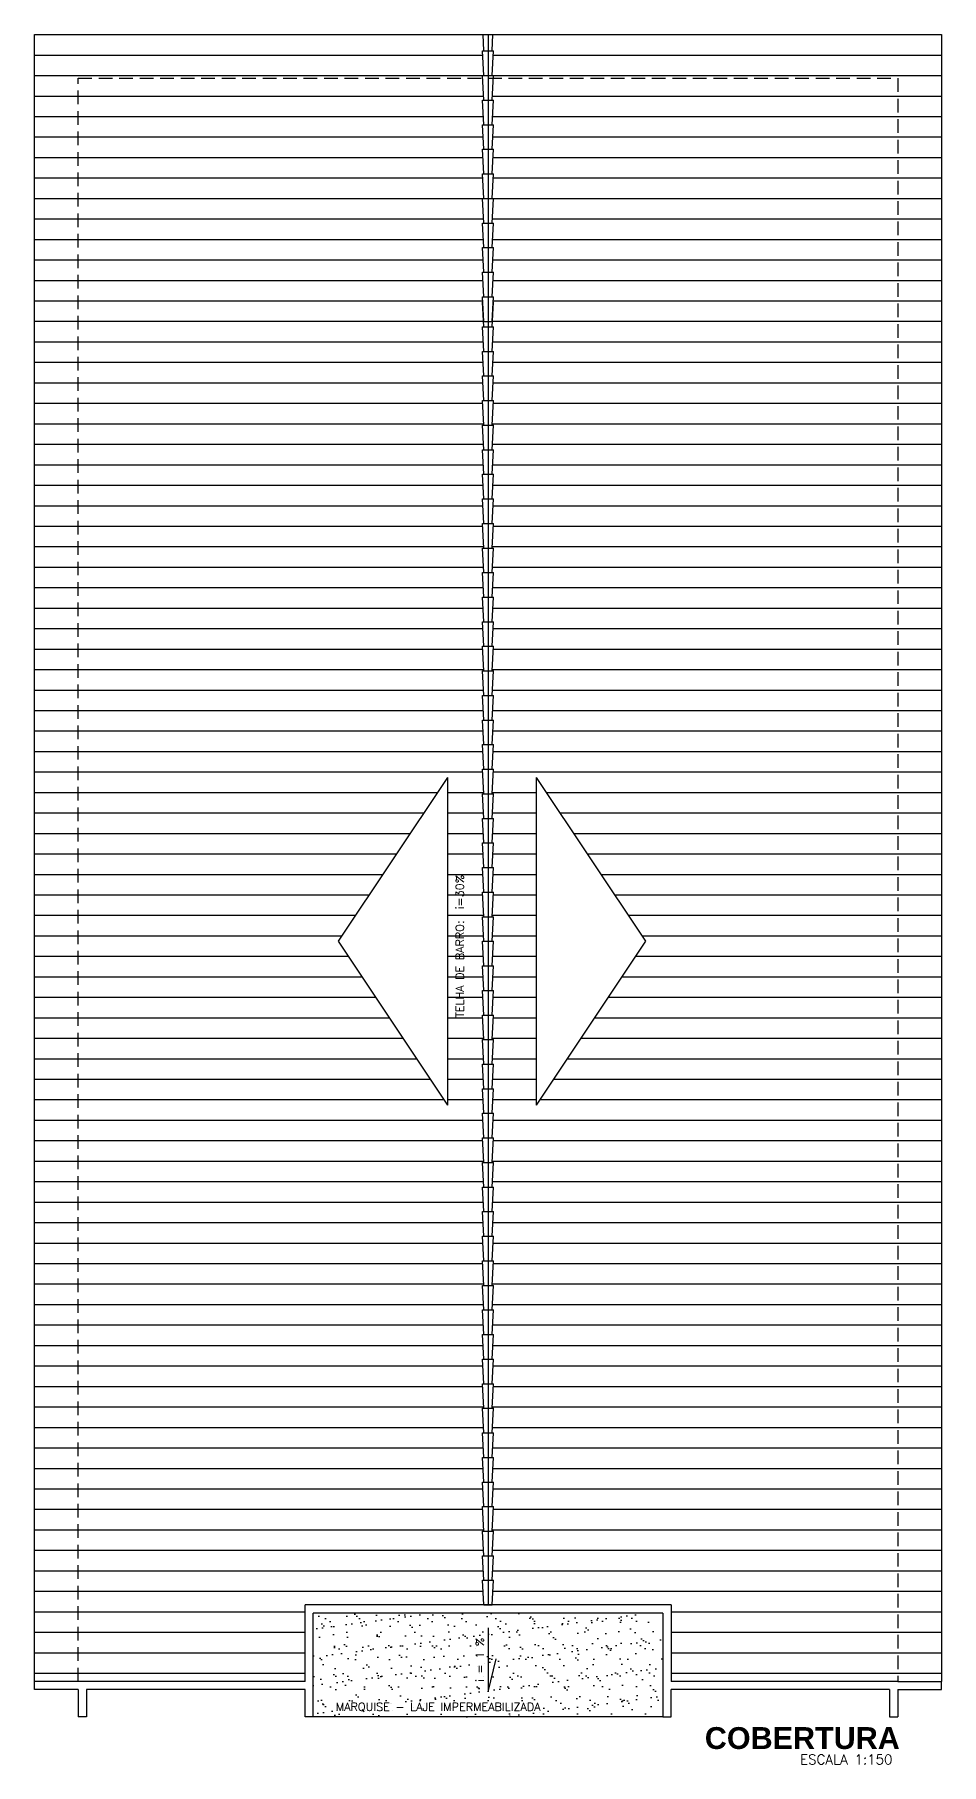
# Model space of a CAD drawing. Extents: x -206 to -86, y 71 to 127.
# Drawn here: x -206.1 to -189.5, y 71.45 to 103.12 of the extents above; entities that cross this region are included whole.
import ezdxf
from ezdxf.enums import TextEntityAlignment as Align

# ---------------------------------------------------------------- set-up
doc = ezdxf.new("R2010")
doc.units = 0
doc.header["$MEASUREMENT"] = 0
doc.linetypes.add('HIDDEN', pattern=[0.375, 0.25, -0.125])
for name, color, linetype in [('ALVENARIA', 7, 'CONTINUOUS'), ('ALVENARIA1', 44, 'CONTINUOUS'), ('COBERTURA', 6, 'CONTINUOUS'), ('COTA', 1, 'CONTINUOUS'), ('HATCH', 30, 'CONTINUOUS'), ('TEXTO2', 40, 'CONTINUOUS'), ('TEXTO5', 5, 'CONTINUOUS')]:
    doc.layers.add(name, color=color, linetype=linetype)
doc.styles.add('SANSSERIFBOLD', font='sasb____.pfb')
doc.styles.add('SIMPLEX', font='SIMPLEX.SHX')

# ---------------------------------------------------------------- blocks, each defined once
blk = doc.blocks.new('CUM')
at = {"layer": 'COBERTURA'}
for p, q in [((-74.9, 131.3), (-29.9, 133.8)), ((-74.9, 131.3), (-74.9, 116.3)), ((-29.9, 133.8), (-29.9, 113.8)), ((-29.9, 131.3), (15.1, 133.8)), ((-29.9, 131.3), (-29.9, 116.3)), ((15.1, 133.8), (15.1, 113.8)), ((15.1, 131.3), (60.1, 133.8)), ((15.1, 131.3), (15.1, 116.3)), ((60.1, 133.8), (60.1, 113.8)), ((60.1, 131.3), (105.1, 133.8)), ((60.1, 131.3), (60.1, 116.3)), ((105.1, 133.8), (105.1, 113.8)), ((105.1, 131.3), (150.1, 133.8)), ((105.1, 131.3), (105.1, 116.3)), ((150.1, 133.8), (150.1, 113.8)), ((-29.9, 123.8), (-74.9, 123.8)), ((-74.9, 116.3), (-29.9, 113.8)), ((15.1, 123.8), (-29.9, 123.8)), ((-29.9, 116.3), (15.1, 113.8)), ((60.1, 123.8), (15.1, 123.8)), ((15.1, 116.3), (60.1, 113.8)), ((105.1, 123.8), (60.1, 123.8)), ((60.1, 116.3), (105.1, 113.8)), ((150.1, 123.8), (105.1, 123.8)), ((105.1, 116.3), (150.1, 113.8))]:
    blk.add_line(p, q, dxfattribs=at)

msp = doc.modelspace()

# ---------------------------------------------------------------- hatches: boundary and pattern name
at = {"layer": 'COTA'}
h = msp.add_hatch(dxfattribs=at)
h.set_pattern_fill('LINE', color=256, scale=3, style=0)
h.paths.add_polyline_path([(-190.301, 102.325), (-197.704, 102.325), (-197.726, 101.925), (-197.701, 101.925), (-197.726, 101.475), (-197.701, 101.475), (-197.726, 101.025), (-197.701, 101.025), (-197.726, 100.575), (-197.701, 100.575), (-197.726, 100.125), (-197.701, 100.125), (-197.726, 99.675), (-197.701, 99.675), (-197.726, 99.225), (-197.701, 99.225), (-197.726, 98.775), (-197.701, 98.775), (-197.726, 98.325), (-197.701, 98.325), (-197.707, 98.225), (-197.701, 98.225), (-197.726, 97.775), (-197.701, 97.775), (-197.726, 97.325), (-197.701, 97.325), (-197.726, 96.875), (-197.701, 96.875), (-197.726, 96.425), (-197.701, 96.425), (-197.726, 95.975), (-197.701, 95.975), (-197.726, 95.525), (-197.701, 95.525), (-197.726, 95.075), (-197.701, 95.075), (-197.726, 94.625), (-197.701, 94.625), (-197.726, 94.175), (-197.701, 94.175), (-197.726, 93.725), (-197.701, 93.725), (-197.726, 93.275), (-197.701, 93.275), (-197.726, 92.825), (-197.701, 92.825), (-197.726, 92.375), (-197.701, 92.375), (-197.726, 91.925), (-197.701, 91.925), (-197.726, 91.475), (-197.701, 91.475), (-197.726, 91.025), (-197.701, 91.025), (-197.726, 90.575), (-197.701, 90.575), (-197.726, 90.125), (-197.701, 90.125), (-197.726, 89.675), (-197.701, 89.675), (-197.726, 89.225), (-197.701, 89.225), (-197.726, 88.775), (-197.701, 88.775), (-197.726, 88.325), (-197.701, 88.325), (-197.726, 87.875), (-197.701, 87.875), (-197.726, 87.425), (-197.701, 87.425), (-197.726, 86.975), (-197.701, 86.975), (-197.726, 86.525), (-197.701, 86.525), (-197.726, 86.075), (-197.701, 86.075), (-197.726, 85.625), (-197.701, 85.625), (-197.726, 85.175), (-197.701, 85.175), (-197.726, 84.725), (-197.701, 84.725), (-197.726, 84.275), (-197.701, 84.275), (-197.726, 83.825), (-197.701, 83.825), (-197.726, 83.375), (-197.701, 83.375), (-197.726, 82.925), (-197.701, 82.925), (-197.726, 82.475), (-197.701, 82.475), (-197.726, 82.025), (-197.701, 82.025), (-197.726, 81.575), (-197.701, 81.575), (-197.726, 81.125), (-197.701, 81.125), (-197.726, 80.675), (-197.701, 80.675), (-197.726, 80.225), (-197.701, 80.225), (-197.726, 79.775), (-197.701, 79.775), (-197.726, 79.325), (-197.701, 79.325), (-197.726, 78.875), (-197.701, 78.875), (-197.726, 78.425), (-197.701, 78.425), (-197.726, 77.975), (-197.701, 77.975), (-197.726, 77.525), (-197.701, 77.525), (-197.726, 77.075), (-197.701, 77.075), (-197.726, 76.625), (-197.701, 76.625), (-197.726, 76.175), (-197.701, 76.175), (-197.726, 75.725), (-197.701, 75.725), (-197.726, 75.275), (-197.701, 75.275), (-197.726, 74.825), (-197.701, 74.825), (-197.726, 74.375), (-194.451, 74.375), (-194.451, 72.975), (-190.301, 72.975)])
h.paths.add_polyline_path([(-196.915, 89.525), (-194.915, 86.525), (-196.915, 83.525)], flags=17)
h.paths.add_polyline_path([(-197.901, 102.825), (-197.876, 102.825), (-197.893, 103.125), (-206.101, 103.125), (-206.101, 72.975), (-205.301, 72.975), (-205.301, 102.325), (-197.899, 102.325), (-197.901, 102.375), (-197.876, 102.375)])
h.paths.add_polyline_path([(-189.501, 103.125), (-197.71, 103.125), (-197.726, 102.825), (-197.701, 102.825), (-197.726, 102.375), (-197.701, 102.375), (-197.704, 102.325), (-190.301, 102.325), (-190.301, 72.975), (-189.501, 72.975)])
h = msp.add_hatch(dxfattribs=at)
h.set_pattern_fill('LINE', color=256, scale=3, style=0)
h.paths.add_polyline_path([(-197.901, 86.075), (-197.876, 86.075), (-197.901, 86.525), (-197.876, 86.525), (-197.901, 86.975), (-197.876, 86.975), (-197.901, 87.425), (-197.876, 87.425), (-197.901, 87.875), (-197.876, 87.875), (-197.901, 88.325), (-197.876, 88.325), (-197.901, 88.775), (-197.876, 88.775), (-197.901, 89.225), (-197.876, 89.225), (-197.901, 89.675), (-197.876, 89.675), (-197.901, 90.125), (-197.876, 90.125), (-197.901, 90.575), (-197.876, 90.575), (-197.901, 91.025), (-197.876, 91.025), (-197.901, 91.475), (-197.876, 91.475), (-197.901, 91.925), (-197.876, 91.925), (-197.901, 92.375), (-197.876, 92.375), (-197.901, 92.825), (-197.876, 92.825), (-197.901, 93.275), (-197.876, 93.275), (-197.901, 93.725), (-197.876, 93.725), (-197.901, 94.175), (-197.876, 94.175), (-197.901, 94.625), (-197.876, 94.625), (-197.901, 95.075), (-197.876, 95.075), (-197.901, 95.525), (-197.876, 95.525), (-197.901, 95.975), (-197.876, 95.975), (-197.901, 96.425), (-197.876, 96.425), (-197.901, 96.875), (-197.876, 96.875), (-197.901, 97.325), (-197.876, 97.325), (-197.901, 97.775), (-197.876, 97.775), (-197.901, 98.225), (-197.896, 98.225), (-197.901, 98.325), (-197.876, 98.325), (-197.901, 98.775), (-197.876, 98.775), (-197.901, 99.225), (-197.876, 99.225), (-197.901, 99.675), (-197.876, 99.675), (-197.901, 100.125), (-197.876, 100.125), (-197.901, 100.575), (-197.876, 100.575), (-197.901, 101.025), (-197.876, 101.025), (-197.901, 101.475), (-197.876, 101.475), (-197.901, 101.925), (-197.876, 101.925), (-197.899, 102.325), (-205.301, 102.325), (-205.301, 72.975), (-201.151, 72.975), (-201.151, 74.375), (-197.876, 74.375), (-197.901, 74.825), (-197.876, 74.825), (-197.901, 75.275), (-197.876, 75.275), (-197.901, 75.725), (-197.876, 75.725), (-197.901, 76.175), (-197.876, 76.175), (-197.901, 76.625), (-197.876, 76.625), (-197.901, 77.075), (-197.876, 77.075), (-197.901, 77.525), (-197.876, 77.525), (-197.901, 77.975), (-197.876, 77.975), (-197.901, 78.425), (-197.876, 78.425), (-197.901, 78.875), (-197.876, 78.875), (-197.901, 79.325), (-197.876, 79.325), (-197.901, 79.775), (-197.876, 79.775), (-197.901, 80.225), (-197.876, 80.225), (-197.901, 80.675), (-197.876, 80.675), (-197.901, 81.125), (-197.876, 81.125), (-197.901, 81.575), (-197.876, 81.575), (-197.901, 82.025), (-197.876, 82.025), (-197.901, 82.475), (-197.876, 82.475), (-197.901, 82.925), (-197.876, 82.925), (-197.901, 83.375), (-197.876, 83.375), (-197.901, 83.825), (-197.876, 83.825), (-197.901, 84.275), (-197.876, 84.275), (-197.901, 84.725), (-197.876, 84.725), (-197.901, 85.175), (-197.876, 85.175), (-197.901, 85.625), (-197.876, 85.625)])
h.paths.add_polyline_path([(-200.538, 86.525), (-198.538, 89.525), (-198.538, 83.525)], flags=17)
h.paths.add_polyline_path([(-198.206, 84.866), (-198.206, 87.998), (-198.431, 87.998), (-198.431, 84.866)], flags=24)
at = {"layer": 'HATCH'}
h = msp.add_hatch(dxfattribs=at)
h.set_pattern_fill('AR-SAND', color=256, scale=0.2, style=0)
h.set_pattern_definition([(37.5, (-25.99417, 35.35307), (-0.01259867, 0.38536475), [0, -0.304, 0, -0.34, 0, -0.325]), (7.5, (-25.99417, 35.35307), (0.3539553, 0.5644292), [0, -0.164, 0, -0.274, 0, -0.105]), (327.5, (-26.24017, 35.35307), (0.6228284, 0.0011318), [0, -0.1, 0, -0.36, 0, -0.47]), (317.5, (-26.24017, 35.35307), (0.6012253, 0.1755351), [0, -0.05, 0, -0.236, 0, -0.27])])
h.paths.add_polyline_path([(-194.601, 72.325), (-194.601, 74.225), (-201.001, 74.225), (-201.001, 72.325)])
h.paths.add_polyline_path([(-197.839, 72.886), (-197.839, 73.854), (-198.064, 73.854), (-198.064, 72.886)], flags=24)
h.paths.add_polyline_path([(-200.919, 72.379), (-196.509, 72.379), (-196.509, 72.626), (-200.919, 72.626)], flags=24)

# ---------------------------------------------------------------- linework, layer by layer
at = {"layer": 'ALVENARIA'}
for p, q in [((-200.538, 86.525), (-198.538, 89.525)), ((-198.538, 83.525), (-198.538, 89.525)), ((-194.915, 86.525), (-196.915, 89.525)), ((-196.915, 83.525), (-196.915, 89.525)), ((-198.538, 83.525), (-200.538, 86.525)), ((-196.915, 83.525), (-194.915, 86.525)), ((-194.451, 74.375), (-201.151, 74.375)), ((-201.151, 72.975), (-201.151, 74.375)), ((-201.001, 72.325), (-201.001, 74.225)), ((-194.601, 74.225), (-201.001, 74.225)), ((-194.601, 74.225), (-194.601, 72.325)), ((-194.451, 74.375), (-194.451, 72.975)), ((-197.799, 73.955), (-197.799, 72.784)), ((-197.799, 72.784), (-197.651, 73.39)), ((-205.301, 72.975), (-206.101, 72.975)), ((-206.101, 72.825), (-206.101, 72.975)), ((-201.151, 72.975), (-205.301, 72.975)), ((-190.301, 72.975), (-194.451, 72.975)), ((-190.301, 72.975), (-189.501, 72.975)), ((-189.501, 72.825), (-189.501, 72.975)), ((-205.301, 72.825), (-206.101, 72.825)), ((-205.301, 72.825), (-205.301, 72.325)), ((-201.151, 72.825), (-205.151, 72.825)), ((-205.151, 72.825), (-205.151, 72.325)), ((-201.151, 72.325), (-201.151, 72.825)), ((-190.451, 72.825), (-194.451, 72.825)), ((-194.451, 72.325), (-194.451, 72.825)), ((-190.451, 72.825), (-190.451, 72.325)), ((-190.301, 72.825), (-190.301, 72.325)), ((-190.301, 72.825), (-189.501, 72.825)), ((-205.151, 72.325), (-205.301, 72.325)), ((-201.001, 72.325), (-201.151, 72.325)), ((-194.601, 72.325), (-201.001, 72.325)), ((-194.601, 72.325), (-194.451, 72.325)), ((-190.451, 72.325), (-190.301, 72.325))]:
    msp.add_line(p, q, dxfattribs=at)
at = {"layer": 'ALVENARIA1', "linetype": 'HIDDEN'}
for p, q in [((-205.301, 72.975), (-205.301, 102.325)), ((-205.301, 102.325), (-190.301, 102.325)), ((-190.301, 102.325), (-190.301, 72.975))]:
    msp.add_line(p, q, dxfattribs=at)
at = {"layer": 'COBERTURA'}
for p, q in [((-206.101, 72.975), (-206.101, 103.125)), ((-206.101, 103.125), (-189.501, 103.125)), ((-197.876, 102.825), (-197.893, 103.125)), ((-197.801, 103.125), (-197.801, 75.725)), ((-197.801, 103.125), (-197.801, 102.825)), ((-197.726, 102.825), (-197.71, 103.125)), ((-189.501, 103.125), (-189.501, 72.975)), ((-197.901, 102.825), (-197.701, 102.825)), ((-197.876, 102.375), (-197.901, 102.825)), ((-197.876, 102.825), (-197.726, 102.825)), ((-197.801, 102.825), (-197.801, 102.375)), ((-197.726, 102.375), (-197.701, 102.825)), ((-197.901, 102.375), (-197.701, 102.375)), ((-197.876, 101.925), (-197.901, 102.375)), ((-197.876, 102.375), (-197.726, 102.375)), ((-197.801, 102.375), (-197.801, 101.925)), ((-197.726, 101.925), (-197.701, 102.375)), ((-197.901, 101.925), (-197.701, 101.925)), ((-197.876, 101.475), (-197.901, 101.925)), ((-197.876, 101.925), (-197.726, 101.925)), ((-197.801, 101.925), (-197.801, 74.375)), ((-197.801, 101.925), (-197.801, 101.475)), ((-197.726, 101.475), (-197.701, 101.925)), ((-197.901, 101.475), (-197.701, 101.475)), ((-197.876, 101.025), (-197.901, 101.475)), ((-197.876, 101.475), (-197.726, 101.475)), ((-197.801, 101.475), (-197.801, 101.025)), ((-197.726, 101.025), (-197.701, 101.475)), ((-197.901, 101.025), (-197.701, 101.025)), ((-197.876, 100.575), (-197.901, 101.025)), ((-197.876, 101.025), (-197.726, 101.025)), ((-197.801, 101.025), (-197.801, 100.575)), ((-197.726, 100.575), (-197.701, 101.025)), ((-197.901, 100.575), (-197.701, 100.575)), ((-197.876, 100.125), (-197.901, 100.575)), ((-197.876, 100.575), (-197.726, 100.575)), ((-197.801, 100.575), (-197.801, 100.125)), ((-197.726, 100.125), (-197.701, 100.575)), ((-197.876, 100.125), (-197.726, 100.125)), ((-197.876, 97.775), (-197.901, 98.225)), ((-197.801, 98.225), (-197.801, 97.775)), ((-197.726, 97.775), (-197.701, 98.225)), ((-197.901, 97.775), (-197.701, 97.775)), ((-197.876, 97.325), (-197.901, 97.775)), ((-197.876, 97.775), (-197.726, 97.775)), ((-197.801, 97.775), (-197.801, 97.325)), ((-197.726, 97.325), (-197.701, 97.775)), ((-197.901, 97.325), (-197.701, 97.325)), ((-197.876, 96.875), (-197.901, 97.325)), ((-197.876, 97.325), (-197.726, 97.325)), ((-197.801, 97.325), (-197.801, 96.875)), ((-197.726, 96.875), (-197.701, 97.325)), ((-197.876, 96.425), (-197.901, 96.875)), ((-197.901, 96.875), (-197.701, 96.875)), ((-197.901, 96.875), (-197.701, 96.875)), ((-197.876, 96.875), (-197.726, 96.875)), ((-197.801, 96.875), (-197.801, 96.425)), ((-197.726, 96.425), (-197.701, 96.875)), ((-197.876, 95.975), (-197.901, 96.425)), ((-197.901, 96.425), (-197.701, 96.425)), ((-197.876, 96.425), (-197.726, 96.425)), ((-197.801, 96.425), (-197.801, 95.975)), ((-197.726, 95.975), (-197.701, 96.425)), ((-197.876, 95.525), (-197.901, 95.975)), ((-197.901, 95.975), (-197.701, 95.975)), ((-197.876, 95.975), (-197.726, 95.975)), ((-197.801, 95.975), (-197.801, 95.525)), ((-197.726, 95.525), (-197.701, 95.975)), ((-197.876, 95.075), (-197.901, 95.525)), ((-197.901, 95.525), (-197.701, 95.525)), ((-197.876, 95.525), (-197.726, 95.525)), ((-197.801, 95.525), (-197.801, 95.075)), ((-197.726, 95.075), (-197.701, 95.525)), ((-197.876, 94.625), (-197.901, 95.075)), ((-197.901, 95.075), (-197.701, 95.075)), ((-197.876, 95.075), (-197.726, 95.075)), ((-197.801, 95.075), (-197.801, 94.625)), ((-197.726, 94.625), (-197.701, 95.075)), ((-197.876, 94.175), (-197.901, 94.625)), ((-197.901, 94.625), (-197.701, 94.625)), ((-197.876, 94.625), (-197.726, 94.625)), ((-197.801, 94.625), (-197.801, 94.175)), ((-197.726, 94.175), (-197.701, 94.625)), ((-197.876, 93.725), (-197.901, 94.175)), ((-197.901, 94.175), (-197.701, 94.175)), ((-197.876, 94.175), (-197.726, 94.175)), ((-197.801, 94.175), (-197.801, 93.725)), ((-197.726, 93.725), (-197.701, 94.175)), ((-197.876, 93.275), (-197.901, 93.725)), ((-197.901, 93.725), (-197.701, 93.725)), ((-197.876, 93.725), (-197.726, 93.725)), ((-197.801, 93.725), (-197.801, 93.275)), ((-197.726, 93.275), (-197.701, 93.725)), ((-197.876, 92.825), (-197.901, 93.275)), ((-197.901, 93.275), (-197.701, 93.275)), ((-197.876, 93.275), (-197.726, 93.275)), ((-197.801, 93.275), (-197.801, 92.825)), ((-197.726, 92.825), (-197.701, 93.275)), ((-197.876, 92.375), (-197.901, 92.825)), ((-197.901, 92.825), (-197.701, 92.825)), ((-197.876, 92.825), (-197.726, 92.825)), ((-197.801, 92.825), (-197.801, 92.375)), ((-197.726, 92.375), (-197.701, 92.825)), ((-197.901, 92.375), (-197.701, 92.375)), ((-197.876, 91.925), (-197.901, 92.375)), ((-197.876, 92.375), (-197.726, 92.375)), ((-197.801, 92.375), (-197.801, 91.925)), ((-197.726, 91.925), (-197.701, 92.375)), ((-197.901, 91.925), (-197.701, 91.925)), ((-197.876, 91.475), (-197.901, 91.925)), ((-197.876, 91.925), (-197.726, 91.925)), ((-197.801, 91.925), (-197.801, 91.475)), ((-197.726, 91.475), (-197.701, 91.925)), ((-197.901, 91.475), (-197.701, 91.475)), ((-197.876, 91.025), (-197.901, 91.475)), ((-197.876, 91.475), (-197.726, 91.475)), ((-197.801, 91.475), (-197.801, 91.025)), ((-197.726, 91.025), (-197.701, 91.475)), ((-197.901, 91.025), (-197.701, 91.025)), ((-197.876, 90.575), (-197.901, 91.025)), ((-197.876, 91.025), (-197.726, 91.025)), ((-197.801, 91.025), (-197.801, 90.575)), ((-197.726, 90.575), (-197.701, 91.025)), ((-197.901, 90.575), (-197.701, 90.575)), ((-197.876, 90.125), (-197.901, 90.575)), ((-197.876, 90.575), (-197.726, 90.575)), ((-197.801, 90.575), (-197.801, 90.125)), ((-197.726, 90.125), (-197.701, 90.575)), ((-197.901, 90.125), (-197.701, 90.125)), ((-197.876, 89.675), (-197.901, 90.125)), ((-197.876, 90.125), (-197.726, 90.125)), ((-197.801, 90.125), (-197.801, 89.675)), ((-197.726, 89.675), (-197.701, 90.125)), ((-197.901, 89.675), (-197.701, 89.675)), ((-197.876, 89.225), (-197.901, 89.675)), ((-197.876, 89.675), (-197.726, 89.675)), ((-197.801, 89.675), (-197.801, 89.225)), ((-197.726, 89.225), (-197.701, 89.675)), ((-197.901, 89.225), (-197.701, 89.225)), ((-197.876, 88.775), (-197.901, 89.225)), ((-197.876, 89.225), (-197.726, 89.225)), ((-197.801, 89.225), (-197.801, 88.775)), ((-197.726, 88.775), (-197.701, 89.225)), ((-197.901, 88.775), (-197.701, 88.775)), ((-197.876, 88.325), (-197.901, 88.775)), ((-197.876, 88.775), (-197.726, 88.775)), ((-197.801, 88.775), (-197.801, 88.325)), ((-197.726, 88.325), (-197.701, 88.775)), ((-197.901, 88.325), (-197.701, 88.325)), ((-197.876, 87.875), (-197.901, 88.325)), ((-197.876, 88.325), (-197.726, 88.325)), ((-197.801, 88.325), (-197.801, 87.875)), ((-197.726, 87.875), (-197.701, 88.325)), ((-197.876, 87.875), (-197.726, 87.875)), ((-205.301, 72.975), (-206.101, 72.975)), ((-190.301, 72.975), (-189.501, 72.975))]:
    msp.add_line(p, q, dxfattribs=at)

# ---------------------------------------------------------------- block references
at = {"layer": 'COBERTURA', "xscale": 0.01, "yscale": 0.01, "zscale": 0.01, "rotation": 90}
for p in [(-196.563, 98.624), (-196.563, 86.374), (-196.563, 84.124), (-196.563, 81.874), (-196.563, 79.624), (-196.563, 77.374), (-196.563, 75.124)]:
    msp.add_blockref('CUM', p, dxfattribs=at)

# ---------------------------------------------------------------- texts
at = {"layer": 'TEXTO2', "style": 'SIMPLEX'}
for s, p in [('TELHA DE BARRO:  i=30%', (-198.243, 86.432)), ('i = 1 %', (-197.876, 73.37))]:
    msp.add_text(s, height=0.15, rotation=90, dxfattribs=at).set_placement(p, align=Align.CENTER)
msp.add_text('MARQUISE - LAJE IMPERMEABILIZADA', height=0.15, dxfattribs=at).set_placement((-198.714, 72.434), align=Align.CENTER)
msp.add_text('ESCALA 1:150', height=0.18, dxfattribs=at).set_placement((-192.087, 71.455))
at = {"layer": 'TEXTO5', "style": 'SANSSERIFBOLD'}
msp.add_text('COBERTURA', height=0.4, dxfattribs=at).set_placement((-190.263, 71.737), align=Align.RIGHT)

doc.saveas('drawing.dxf')
